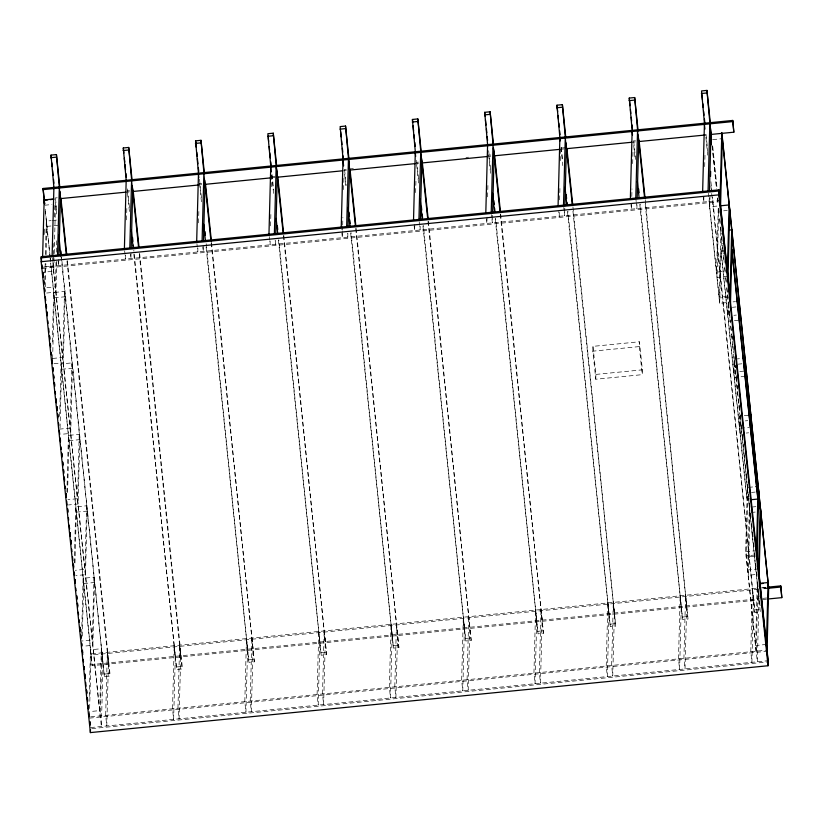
<?xml version="1.0" encoding="UTF-8"?>
<svg xmlns="http://www.w3.org/2000/svg" width="823" height="823" viewBox="0 0 823 823"><rect width="100%" height="100%" fill="white"/><g stroke="black" fill="none" stroke-linecap="round" stroke-linejoin="round"><path stroke-width="0.62" stroke-dasharray="4.12 3.09" d="M44.751 280.18L45.183 263.483M45.419 254.492L46.294 221.099L51.108 220.626M45.265 286.764L45.872 263.658M46.109 254.667L46.849 226.397L46.294 221.099M53.464 255.799L53.197 267.372L100.221 717.07L101.908 652.855L103.019 663.451M53.495 254.533L53.824 243.433M54.524 216.871L54.853 204.217M54.081 258.576L53.752 271.209L44.113 272.166M54.215 253.515L55.511 204.217M52.363 342.018L53.66 292.535L64.503 291.465L65.058 296.764L63.33 362.748L52.487 363.817M52.621 358.746L54.215 297.833L53.66 292.535M56.026 262.414L55.388 286.816L44.545 287.885M56.293 252.136L56.602 240.573M56.746 261.303L55.943 292.114L45.1 293.183M58.814 259.348L58.649 265.675L58.155 260.963M59.647 416.366L61.025 363.961L71.868 362.892L72.424 368.19L70.716 433.382L61.077 434.328M60.038 428.063L61.581 369.26L61.025 363.961M64.503 291.465L62.774 357.449L51.931 358.519M66.9 492.205L68.391 435.408L79.234 434.338L79.78 439.636L78.103 504.005L68.463 504.962M67.589 492.463L68.937 440.706L68.391 435.408M71.868 362.892L70.161 428.083L59.318 429.153M74.286 562.788L75.757 506.855L86.59 505.785L87.145 511.083L85.479 574.639L75.85 575.596M74.975 563.014L76.302 512.153L75.757 506.855M79.234 434.338L77.547 498.717L67.908 499.664M81.672 633.36L83.113 578.281L93.956 577.201L94.511 582.499L92.865 645.273L83.236 646.23M82.3 636.107L83.668 583.558L83.113 578.271M86.59 505.785L84.934 569.341L75.294 570.298M89.254 696.525L90.479 649.789L101.322 648.719L102.988 664.603L101.363 726.503L52.847 262.486M89.45 715.712L91.065 653.925L50.759 262.949M93.956 577.211L92.32 639.975L81.477 641.045M766.45 644.44L755.607 645.51L757.232 583.62L758.929 599.895L92.145 665.673L91.065 653.925L757.849 588.147L758.96 598.743L92.176 664.521M101.322 648.719L99.706 710.609L90.067 711.556M125.61 255.284L125.508 259.08L125.147 255.542M126.536 219.864L126.865 207.211M131.063 253.484L130.929 258.545L130.446 253.834M197.89 248.155L197.798 251.951L197.427 248.412M198.559 222.848L198.857 211.46M203.343 246.355L203.209 251.416L202.725 246.705M270.17 241.026L270.078 244.812L269.707 241.283M270.572 225.841L270.87 214.453M271.6 186.626L271.58 175.412M275.592 240.491L275.499 244.287L275.129 240.748M318.717 632.62L317.102 694.519L318.203 705.105L319.828 643.216L318.748 631.457M342.522 231.356L342.358 237.682L341.494 229.442M342.553 230.101L342.656 226.304M342.687 225.039L342.882 217.447M343.613 189.609L343.942 176.966M347.872 233.351L347.779 237.147L347.409 233.619M414.802 224.226L414.638 230.553L414.144 225.841M415.625 192.603L415.965 179.949M420.152 226.222L420.059 230.018L419.689 226.49M468.699 617.826L467.083 679.716L468.184 690.312L469.81 628.422L468.729 616.664M487.082 217.097L486.918 223.424L486.424 218.712M487.607 196.862L487.977 182.943M492.535 215.297L492.339 222.889L491.969 219.36M559.301 212.499L559.198 216.295L558.704 211.583M559.63 199.845L559.99 185.936M560.658 160.629L560.71 146.885M564.815 208.168L564.619 215.76L564.249 212.231M592.848 351.174L592.971 346.36L639.44 341.771L642.372 369.836L642.249 374.65L595.78 379.238L592.848 351.174L639.317 346.586L639.44 341.771M595.78 379.238L595.903 374.414L592.971 346.36M631.611 204.104L631.478 209.165L630.984 204.454M631.807 196.512L632.002 188.92M632.671 163.623L633.031 149.704M637.002 204.834L636.899 208.631L636.282 202.746M680.117 596.973L678.502 658.863L679.613 669.459L681.228 607.559L680.148 595.811M686.649 607.024L685.034 668.924L683.923 658.328L685.538 596.438L686.649 607.024M703.891 196.975L703.758 202.036L703.264 197.325M704.683 166.606L705.054 152.697M709.282 197.705L709.148 202.653L719.672 303.306L728.108 302.473M710.033 195.421L709.735 206.799L718.16 205.966M718.232 208.548L716.566 272.125L725.001 271.302M719.672 303.306L721.401 237.456M726.802 288.379L728.242 302.36L727.882 315.909L721.051 250.573L723.458 250.336M749.434 498.728L747.027 498.964L728.437 321.207L728.797 307.648M733.766 372.119L734.106 359.229L734.548 363.447M748.395 415.224L739.959 416.057L739.64 428.33L749.28 427.384M740.196 433.628L739.959 416.057M757.88 588.476L756.172 652.361L745.648 551.708L747.325 487.494L747.881 492.792L746.204 557.006L754.629 556.173M758.929 599.895L757.314 661.795L746.235 555.844L757.078 554.774M67.373 260.675L109.953 673.533L109.778 676.095L104.356 676.629L61.56 257.373M139.653 253.546L182.233 666.404L182.058 668.965L176.636 669.5L133.84 250.243M211.542 242.579L254.338 661.836L248.916 662.371L206.12 243.114M283.822 235.45L326.618 654.707L321.196 655.242L278.791 239.812M356.102 228.31L398.898 647.578L393.476 648.113L351.082 232.683M428.382 221.181L471.178 640.438L465.767 640.973L423.361 225.553M500.662 214.052L543.468 633.309L538.047 633.844L495.641 218.424M572.942 206.923L615.748 626.18L610.327 626.715L567.921 211.295M645.222 199.794L688.028 619.05L682.606 619.585L640.201 204.166M733.962 356.452L760.308 611.921L754.886 612.456L712.481 197.026M757.273 584.011L757.325 583.126M55.018 197.993L57.188 197.787M127.298 190.864L129.468 190.658M199.578 183.735L201.748 183.519M271.857 176.606L275.108 176.287M344.137 169.476L346.308 169.26M349.559 168.941L353.345 168.571M416.417 162.347L418.588 162.131M465.993 157.45L468.513 157.203M488.697 155.218L490.868 155.002M560.977 148.078L566.399 147.554M633.268 140.949L635.428 140.743M127.267 192.026L129.437 191.81M199.547 184.897L201.717 184.681M271.827 177.768L275.077 177.449M344.107 170.639L346.277 170.423M416.387 163.51L418.557 163.293M488.667 156.37L490.837 156.164M560.957 149.241L564.208 148.922M633.237 142.112L635.397 141.895M44.668 205.236L51.9 204.516M712.697 139.622L722.327 138.676M52.312 220.502L57.137 220.029M46.849 226.397L57.692 225.327M44.771 266.745L53.197 265.911M42.385 267.28L720.022 200.431M42.364 268.442L717.584 201.83M723.664 210.822L727.285 210.472M54.215 297.833L65.058 296.764M723.438 251.499L721.02 251.735L746.996 500.127L749.403 499.89M727.964 276.353L717.121 277.423L718.623 209.186M727.583 296.023L719.148 296.856L708.809 197.962M728.756 297.062L719.117 298.008L720.876 230.903L721.205 234.082M733.056 301.876L735.464 301.64M61.581 369.26L72.424 368.19M732.408 307.298L736.019 306.938M733.91 315.312L736.318 315.075M728.437 321.207L733.262 320.733M734.466 320.61L739.28 320.137M735.309 359.095L741.328 358.499M595.903 374.414L642.372 369.836M738.272 364.157L741.883 363.797M739.784 371.523L744.609 371.05M68.937 440.706L79.78 439.636M745.154 376.348L734.322 377.418L734.651 364.579L739.702 413.578M745.34 420.882L747.747 420.646M746.224 433.042L748.632 432.805M76.302 512.153L87.145 511.083M748.529 487.37L754.557 486.784M751.492 492.432L755.113 492.082M751.759 507.05L756.574 506.577M751.111 512.462L755.925 511.988M83.668 583.558L94.511 582.499M745.648 551.708L754.084 550.875M758.549 568.899L747.706 569.969L749.352 507.287L749.907 512.585L748.261 575.267L759.104 574.197M761.666 587.766L766.758 587.262M762.695 588.003L766.316 587.643M768.661 588.229L762.643 588.826L766.254 588.527M762.777 598.362L766.594 597.982M762.746 599.514L766.563 599.144M104.531 674.068L109.953 673.533M176.811 666.939L182.233 666.404M249.091 659.799L254.513 659.264M321.371 652.67L326.793 652.135M393.651 645.541L399.073 645.006M465.931 638.411L471.353 637.876M538.211 631.282L543.633 630.747M610.491 624.153L615.913 623.618M682.771 617.024L688.193 616.489M755.051 609.884L760.473 609.349M90.623 716.854L767.046 650.129M89.388 718.14L765.812 651.405M90.52 727.573L768.147 660.725M91.765 728.602L768.126 661.877M728.242 302.35L728.571 305.528M752.428 588.682L753.539 599.278M708.315 193.261L708.685 196.79M685.569 595.276L686.68 605.872M635.788 198.034L636.158 201.563M639.317 346.586L642.249 374.65M613.289 602.405L614.4 613.001M607.868 602.94L608.979 613.536M563.755 207.519L564.125 211.048M541.009 609.534L542.12 620.13M535.588 610.069L536.699 620.665M491.475 214.649L491.845 218.177M463.308 617.199L464.419 627.795M419.195 221.778L419.565 225.307M396.449 623.793L397.56 634.389M391.028 624.328L392.139 634.924M324.169 630.932L325.28 641.518M269.214 236.571L269.584 240.11M251.889 638.062L253 648.658M246.468 638.597L247.579 649.193M196.934 243.711L197.304 247.239M179.609 645.191L180.721 655.787M174.188 645.726L175.299 656.322M124.654 250.84L125.024 254.369M107.329 652.32L108.441 662.916M52.363 257.908L52.723 261.333M90.479 649.789L92.145 665.673M712.759 146.648L717.111 188.827M732.264 335.815L732.532 338.376M735.299 365.217L735.567 367.778M736.359 375.442L736.616 378.004M737.408 385.668L737.675 388.23M739.383 404.844L739.651 407.395M740.443 415.07L740.7 417.621M741.492 425.296L741.76 427.847M742.418 434.235L742.809 438.073M743.467 444.461L743.735 447.023M744.527 454.687L744.794 457.249M745.576 464.913L745.844 467.474M746.502 473.863L746.903 477.7M747.562 484.089L747.953 487.926M748.611 494.314L748.879 496.876M749.537 503.264L749.928 507.102M750.586 513.49L750.988 517.328M751.646 523.716L752.037 527.553M752.561 532.666L753.096 537.779M753.621 542.892L754.012 546.719M754.67 553.118L755.072 556.945M755.73 563.344L756.121 567.17M756.656 572.283L757.181 577.396M757.705 582.509L758.23 587.622M758.765 592.735L759.156 596.572M759.68 601.685L760.215 606.798M712.224 145.681L716.679 188.714M717.625 198.055L718.119 202.746M718.685 208.27L719.076 212.108M719.734 218.496L720.135 222.323M720.619 227.004L721.185 232.549M721.678 237.209L722.234 242.764M722.728 247.425L723.252 252.527M723.777 257.64L724.209 261.92M724.744 267.033L725.269 272.146M725.793 277.248L726.318 282.361M726.853 287.474L728.386 302.308M728.52 303.584L729.435 312.524M729.569 313.8L730.402 321.958M730.886 326.566L731.719 334.735M731.853 336.01L732.779 344.95M732.912 346.226L733.519 352.09M712.142 146.134L716.442 187.891M717.481 198.014L718.006 203.075M718.654 209.402L719.055 213.198M719.703 219.525L720.351 225.852M720.485 227.117L721.205 234.123M721.432 236.263L722.213 243.896M722.347 245.161L723.263 254.06M723.396 255.336L724.178 262.959M724.703 268.041L725.228 273.123M725.752 278.215L726.277 283.297M728.458 304.5L731.38 332.842M731.513 334.097L732.419 342.893M732.552 344.148L733.458 352.944M733.581 354.199L734.548 363.509M739.959 416.099L740.515 421.448M740.772 423.999L757.818 589.361L91.034 655.087L50.131 258.34M706.021 134.396L707.739 151.01M710.897 181.688L711.689 189.362M705.887 137.276L707.729 155.156M710.887 185.813L711.545 192.201M711.679 193.477L754.886 612.456M645.211 203.909L688.028 619.05M633.741 141.525L635.582 159.425M633.731 145.681L635.181 159.734M639.79 204.443L682.606 619.585M572.931 211.038L615.748 626.18M561.327 147.379L562.778 161.442M560.926 147.708L562.767 165.588M567.51 211.573L610.327 626.715M500.261 214.34L543.468 633.309M488.656 150.681L490.765 171.133M488.646 154.837L490.755 175.278M495.23 218.702L538.047 633.844M427.981 221.469L471.178 640.438M416.633 160.362L418.742 180.813M416.633 164.528L418.742 184.959M422.95 225.841L465.767 640.973M355.701 228.599L398.898 647.578M344.621 170.052L346.205 185.391M344.611 174.209L345.794 185.71M350.67 232.971L393.476 648.113M283.421 235.728L326.618 654.707M272.074 174.63L273.658 189.969M271.672 174.949L273.648 194.115M278.39 240.1L321.196 655.242M211.141 242.857L254.338 661.836M199.526 179.198L201.635 199.65M199.526 183.364L201.635 203.795M206.11 247.229L248.916 662.371M139.252 253.823L182.058 668.965M127.514 188.889L129.623 209.34M127.503 193.045L129.612 213.486M133.83 254.358L176.636 669.5M66.972 260.953L109.778 676.095M55.501 198.58L56.818 211.357M55.491 202.736L56.633 215.112M61.077 256.776L104.356 676.629M45.234 209.289L50.1 256.56M50.234 257.846L50.625 261.673M45.296 211.346L50.008 257.064M107.299 653.483L105.673 715.372L106.784 725.968L108.41 664.079L107.299 653.483M174.157 646.888L172.532 708.778L173.643 719.374L175.268 657.474L174.157 646.888M179.579 646.353L177.953 708.243L179.064 718.839L180.69 656.939L179.579 646.353M246.437 639.749L244.812 701.649L245.923 712.245L247.548 650.345L246.437 639.749M251.859 639.214L250.233 701.114L251.344 711.71L252.97 649.81L251.859 639.214M324.139 632.085L322.523 693.984L323.624 704.57L325.25 642.681L324.139 632.085M390.997 625.49L389.382 687.38L390.483 697.976L392.108 636.086L390.997 625.49M396.419 624.955L394.803 686.845L395.904 697.441L397.53 635.551L396.419 624.955M463.277 618.361L461.662 680.251L462.763 690.847L464.388 628.957L463.277 618.361M535.557 611.232L533.942 673.121L535.043 683.718L536.668 621.828L535.557 611.232M540.978 610.697L539.363 672.586L540.464 683.183L542.09 621.293L540.978 610.697M607.837 604.103L606.222 665.992L607.333 676.588L608.948 614.699L607.837 604.103M613.258 603.568L611.643 665.457L612.744 676.053L614.37 614.164L613.258 603.568M752.397 589.834L750.782 651.734L751.893 662.33L753.508 600.43L752.397 589.834"/><path stroke-width="1.23" d="M757.078 554.774L768.147 660.725L768.024 665.745L90.386 732.593L41.15 261.714L41.284 256.683L718.911 189.835L729.991 295.786M44.535 203.981L43.063 188.477L732.748 120.436L733.828 132.194L710.938 134.447L709.447 191.378M42.364 268.442L42.364 266.981M42.621 256.869L44.175 199.063L44.699 204.176M43.907 234.36L44.041 229.308M52.127 255.614L53.876 188.56M57.548 255.079L59.297 188.025L60.408 198.621L58.917 255.552M90.386 732.593L90.468 729.692M124.407 248.484L126.156 181.43M129.828 247.949L131.577 180.895L132.688 191.492L131.196 248.423M196.687 241.355L198.446 174.301L198.806 177.83M202.108 240.82L203.857 173.766L204.968 184.362L203.476 241.293M268.967 234.226L270.726 167.172L271.209 171.884M274.388 233.691L276.147 166.637L277.248 177.233L275.756 234.164M341.247 227.086L343.006 160.043L343.613 165.927M346.668 226.551L348.427 159.508L349.528 170.104L348.036 227.035M413.527 219.957L415.286 152.913L415.656 156.442M418.948 219.422L420.707 152.378L421.808 162.975L420.316 219.895M485.807 212.828L487.566 145.784M491.228 212.293L492.987 145.249L494.088 155.835L492.596 212.766M558.087 205.699L559.846 138.645L560.093 141M563.508 205.164L565.267 138.11L566.368 148.706L564.887 205.637M630.367 198.569L632.126 131.515L632.496 135.054M635.788 198.034L637.547 130.98L638.658 141.577L637.167 198.508M702.647 191.44L704.406 124.386L704.9 129.098M708.068 190.905L709.827 123.851L711.35 144.858M710.527 176.461L710.66 171.4M768.024 665.745L718.777 194.866L718.911 189.835M719.991 201.584L721.833 132.503L768.661 588.291L721.771 133.377L722.327 138.676L720.578 205.729M727.409 271.065L729.137 204.937L720.701 205.771M727.964 276.353L729.692 210.235L729.137 204.937M733.828 132.194L732.748 120.436M729.96 296.938L731.719 229.843L729.312 230.07M730.515 302.236L732.275 235.131L731.719 229.833M736.678 301.527L739.085 301.28L738.725 314.839L731.894 249.503M744.609 371.05L744.938 358.159L742.531 358.375M745.154 376.348L744.949 358.139M750.483 427.271L750.802 414.987L748.395 415.224M751.039 432.559L750.802 414.987M756.491 550.638L758.168 486.424L755.761 486.66M757.047 555.937L758.724 491.722L758.168 486.424M758.549 568.899L760.195 506.217L757.788 506.454M759.104 574.197L760.75 511.515L760.195 506.217M766.45 644.44L768.075 582.55L759.639 583.384M767.015 651.291L768.661 588.229L768.075 582.55M781.819 597.632L780.739 585.883L768.024 587.138M53.907 187.407L51.016 155.115L56.437 154.58L59.863 187.819M59.328 186.872L56.437 154.58M126.186 180.268L123.296 147.986L128.717 147.451L132.009 179.404M131.608 179.733L128.717 147.451M198.466 173.139L195.576 140.856L200.997 140.322L204.423 173.55M203.888 172.604L200.997 140.322M270.757 166.009L267.856 133.727L273.277 133.192L276.703 166.421M276.168 165.474L273.277 133.192M343.037 158.88L340.136 126.598L345.557 126.063L348.849 158.016M348.458 158.345L345.557 126.063M415.317 151.751L412.416 119.458L417.837 118.924L421.263 152.162M420.738 151.216L417.837 118.924M487.597 144.622L484.696 112.329L490.117 111.794L493.543 145.033M493.018 144.087L490.117 111.794M559.877 137.492L556.976 105.2L562.397 104.665L565.699 136.618M565.298 136.957L562.397 104.665M632.157 130.353L629.256 98.071L634.677 97.536L638.103 130.764M637.578 129.818L634.677 97.536M704.437 123.224L701.535 90.942L706.957 90.407L710.393 123.635M709.858 122.689L706.957 90.407M710.99 133.573L711.484 139.807M722.327 138.737L722.388 137.863M768.106 582.941L768.168 582.056M50.841 157.687L56.262 157.152M123.121 150.547L128.542 150.012M195.411 143.418L200.822 142.883M267.691 136.289L273.113 135.754M339.971 129.16L345.393 128.625M412.251 122.03L417.673 121.495M484.531 114.901L489.952 114.366M556.811 107.772L562.232 107.237M629.091 100.632L634.512 100.097M701.371 93.503L706.792 92.968M43.033 189.629L732.717 121.598M44.113 199.938L53.752 198.981M47.755 199.876L44.144 200.226L44.535 204.022M50.172 199.639L53.783 199.279M60.408 198.621L126.012 192.15M132.688 191.492L198.292 185.021M204.968 184.362L270.572 177.891M277.248 177.233L342.852 170.762M349.528 170.104L415.131 163.633M421.808 162.975L487.411 156.504M494.088 155.835L559.691 149.364M566.368 148.706L631.971 142.235M638.658 141.577L705.517 134.982M41.15 261.714L718.777 194.866M750.607 499.767L757.839 499.057L731.863 250.665M759.68 583.764L763.291 583.414M767.993 588.301L780.708 587.046M767.828 599.01L781.819 597.642L780.739 585.883M739.085 301.28L739.28 320.137L757.87 497.894M768.116 661.877L718.88 190.998L41.253 257.846L41.623 261.375M709.982 123.872L710.969 133.285M638.319 136.885L638.679 140.414M565.915 142.842L566.399 147.554M493.512 148.788L494.119 154.683M421.098 154.745L421.839 161.812M349.559 168.941L348.582 159.518L355.433 226.047M276.415 167.83L277.279 176.071M132.225 185.628L132.719 190.329M59.822 191.574L60.439 197.469M43.063 188.477L44.051 197.89M41.284 256.683L41.52 258.978M43.166 274.687L42.909 272.279L43.269 277.135M43.794 280.684L44.041 283.081M44.658 288.945L44.874 291.064M46.283 304.489L46.541 307M47.065 312.03L47.333 314.54M49.565 335.897L49.833 338.418M50.357 343.438L50.615 345.948M52.044 359.579L52.261 361.698M52.878 367.583L53.145 370.093M53.67 375.123L53.927 377.634M54.452 382.664L54.719 385.174M56.159 398.99L56.427 401.511M56.952 406.531L57.209 409.052M57.744 414.072L58.001 416.582M60.264 438.217L60.532 440.727M61.838 453.298L62.106 455.808M62.764 462.084L63.021 464.604M63.546 469.624L63.813 472.145M64.338 477.165L64.595 479.675M66.046 493.502L66.303 496.012M67.651 508.851L67.908 511.361M70.15 532.718L70.408 535.238M70.932 540.258L71.2 542.769M73.432 564.136L73.689 566.646M74.307 572.53L74.533 574.649M75.037 579.485L75.294 581.995M76.745 595.811L77.002 598.331M77.537 603.352L77.794 605.862M80.026 627.229L80.294 629.739M80.819 634.77L81.076 637.28M81.693 643.164L81.919 645.283M82.423 650.119L82.681 652.629M84.131 666.445L84.388 668.965M84.913 673.986L85.18 676.496M86.631 690.322L86.888 692.832M87.413 697.863L87.68 700.373M88.205 705.393L88.462 707.914M89.079 713.798L89.306 715.917M89.902 721.689L90.149 724.045M41.994 264.903L42.364 268.442M43.65 280.818L44.041 284.511M44.421 288.194L44.812 291.887M45.327 296.866L45.728 300.652M46.119 304.438L46.52 308.214M46.911 311.999L47.312 315.785M47.837 320.826L48.104 323.357M48.629 328.398L49.02 332.183M49.421 335.969L49.812 339.745M50.213 343.53L50.604 347.316M51.139 352.357L51.396 354.888M51.931 359.929L52.322 363.715M52.713 367.5L53.114 371.286M53.639 376.327L53.907 378.847M54.297 382.633L54.699 386.419M55.223 391.46L55.491 393.98M56.015 399.032L56.406 402.817M56.808 406.593L57.199 410.379M57.6 414.164L57.991 417.95M58.526 422.991L58.783 425.522M59.307 430.563L59.709 434.349M60.1 438.134L60.501 441.91M61.025 446.961L61.293 449.481M61.684 453.267L62.085 457.053M62.61 462.094L63.001 465.88M63.402 469.666L63.793 473.451M64.194 477.227L64.585 481.013M65.12 486.064L65.377 488.584M65.902 493.625L66.303 497.411M66.694 501.197L67.095 504.983M67.486 508.758L67.887 512.544M68.412 517.595L68.679 520.115M69.204 525.156L69.595 528.942M69.996 532.728L70.387 536.514M70.788 540.3L71.179 544.075M71.714 549.126L71.971 551.647M72.496 556.687L72.897 560.473M73.288 564.259L73.689 568.045M74.08 571.831L74.482 575.606M74.872 579.392L75.274 583.178M75.798 588.229L76.066 590.749M76.59 595.79L76.981 599.576M77.383 603.362L77.773 607.148M78.308 612.189L78.566 614.709M79.101 619.76L79.358 622.281M79.882 627.321L80.284 631.107M80.675 634.893L81.076 638.679M81.6 643.72L81.868 646.24M82.362 651.034L82.732 654.563M83.236 659.367L83.504 661.929M84.039 667.042L84.306 669.593M84.841 674.706L85.242 678.533M85.643 682.37L86.045 686.197M86.446 690.034L86.847 693.861M87.248 697.698L87.65 701.525M88.051 705.362L88.452 709.2M88.987 714.302L89.254 716.864M89.748 721.668L90.118 725.197M709.992 123.975L711.432 138.017M701.937 94.779L702.461 99.892M702.863 103.719L703.254 107.556M703.644 111.393L704.046 115.23M704.437 119.057L704.838 122.894M639.162 140.99L645.098 198.518M638.103 134.931L644.553 197.52M629.256 98.071L630.048 105.735M630.449 109.572L630.84 113.409M631.241 117.247L631.632 121.074M632.023 124.911L632.424 128.748M638.617 188.827L639.008 192.654M637.424 181.451L639.132 198.055M566.882 148.13L572.685 204.361M565.957 143.336L572.273 204.649M556.976 105.2L557.634 111.589M558.035 115.426L558.426 119.263M558.827 123.1L559.218 126.927M559.619 130.764L560.01 134.602M566.203 194.67L566.605 198.508M566.996 202.345L567.263 204.896M565.01 187.305L566.852 205.184M494.602 155.259L500.405 211.501M493.409 147.914L499.993 211.789M484.696 112.329L485.097 116.166M485.488 120.004L486.012 125.117M486.414 128.944L486.805 132.781M487.206 136.618L487.597 140.455M493.79 200.524L494.191 204.361M494.582 208.198L494.983 212.036M492.596 193.158L494.572 212.324M422.322 162.388L428.125 218.63M420.995 153.767L427.713 218.918M412.416 119.458L412.683 122.02M413.074 125.857L413.609 130.97M414 134.797L414.391 138.634M414.792 142.472L415.183 146.309M421.376 206.378L421.777 210.215M422.168 214.052L422.569 217.879M420.183 199.012L422.292 219.453M350.042 169.517L355.834 225.759M340.66 131.711L341.195 136.824M341.586 140.651L341.987 144.488M342.378 148.325L342.769 152.152M343.17 155.989L343.561 159.827M348.973 212.231L349.364 216.068M349.754 219.906L350.156 223.733M348.036 207.417L350.012 226.582M277.762 176.647L283.554 232.888M276.435 168.036L283.153 233.176M268.257 137.554L268.648 141.391M269.172 146.504L269.574 150.342M269.831 152.893L270.366 158.006M270.757 161.843L271.148 165.68M277.351 225.759L277.742 229.586M276.147 218.383L277.732 233.711M205.483 183.776L211.408 241.293M204.68 180.268L210.873 240.306M195.576 140.856L196.234 147.245M196.759 152.358L197.16 156.195M197.417 158.746L197.952 163.859M198.343 167.697L198.744 171.534M204.937 231.602L205.328 235.44M203.744 224.237L205.452 240.841M133.203 190.905L138.994 247.147M132.266 186.121L138.593 247.435M123.296 147.986L123.82 153.099M124.345 158.211L124.746 162.049M125.014 164.6L125.538 169.713M125.929 173.55L126.331 177.387M132.524 237.456L132.915 241.293M133.316 245.131L133.573 247.682M131.33 230.09L133.172 247.97M60.912 198.045L66.714 254.276M59.863 191.975L66.313 254.564M51.016 155.115L51.407 158.952M51.808 162.789L52.199 166.616M52.6 170.454L53.125 175.566M53.516 179.404L53.917 183.241M60.902 250.984L61.159 253.535M58.783 234.668L60.851 255.994"/></g></svg>
